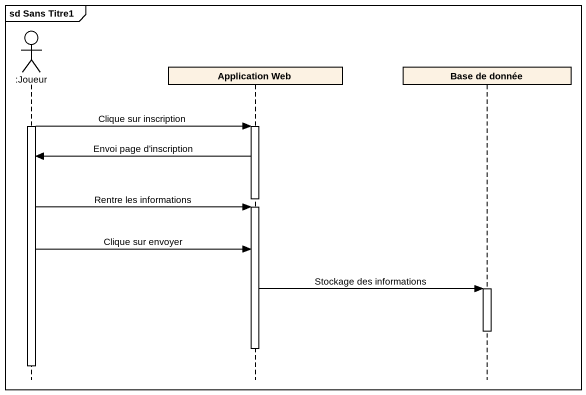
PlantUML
@startuml
mainframe sd Sans Titre1
hide footbox
actor ":Joueur" as Joueur
participant "Application Web" as Application_Web
participant "Base de donnée" as Base_de_donnée

activate Joueur
Joueur -> Application_Web : Clique sur inscription
activate Application_Web
Application_Web -> Joueur : Envoi page d'inscription
deactivate Application_Web
Joueur -> Application_Web : Rentre les informations
activate Application_Web
Joueur -> Application_Web : Clique sur envoyer
Application_Web -> Base_de_donnée : Stockage des informations
activate Base_de_donnée
deactivate Base_de_donnée
deactivate Application_Web
deactivate Joueur
@enduml
